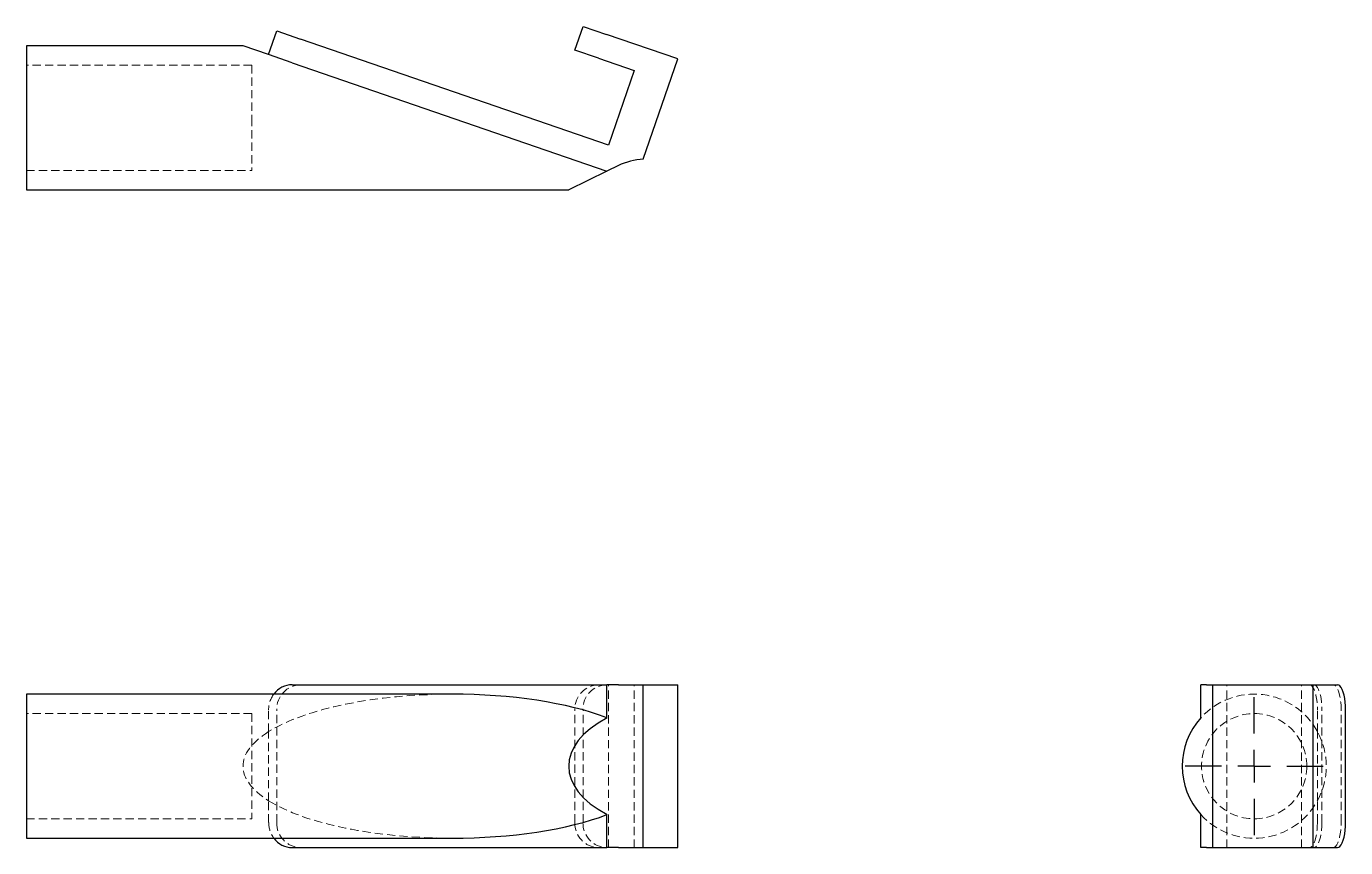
# Model space of a CAD drawing. Header units: millimetres. Extents: x 33 to 236, y 45 to 171.
import ezdxf

# ---------------------------------------------------------------- set-up
doc = ezdxf.new("R2010")
doc.units = ezdxf.units.MM
doc.linetypes.add('HIDDEN', pattern=[1.905, 1.27, -0.635])
doc.layers.add('10', color=7, linetype='Continuous')

# ---------------------------------------------------------------- blocks, each defined once
blk = doc.blocks.new('SW_CENTERMARKSYMBOL_0')
at = {"layer": '10', "color": 0}
for p, q in [((0, 5), (0, 10.58)), ((0, 0), (0, 2.5)), ((-5, 0), (-10.58, 0)), ((0, 0), (-2.5, 0)), ((0, 0), (0, -2.5)), ((0, 0), (2.5, 0)), ((5, 0), (10.58, 0)), ((0, -5), (0, -10.58))]:
    blk.add_line(p, q, dxfattribs=at)

msp = doc.modelspace()

# ---------------------------------------------------------------- linework, layer by layer
at = {"color": 7, "linetype": 'Continuous', "lineweight": 25}
for p, q in [((117.2, 166.91), (118.46, 170.54)), ((118.46, 170.54), (122.09, 169.29)), ((70.19, 166.22), (71.45, 169.85)), ((71.45, 169.85), (75.08, 168.6)), ((122.35, 152.32), (75.08, 168.6)), ((133, 165.54), (122.09, 169.29)), ((66.27, 167.57), (33, 167.57)), ((33, 167.57), (33, 156.51)), ((70.19, 166.22), (66.27, 167.57)), ((73.83, 164.96), (70.19, 166.22)), ((120.84, 165.66), (117.2, 166.91)), ((73.83, 164.96), (122.14, 148.33)), ((120.84, 165.66), (126.29, 163.78)), ((127.71, 150.18), (133, 165.54)), ((126.29, 163.78), (122.35, 152.32)), ((33, 156.51), (33, 145.46)), ((122.14, 148.33), (116.26, 145.46)), ((123.89, 149.18), (122.14, 148.33)), ((33, 145.46), (116.26, 145.46)), ((73.83, 69.5), (122.14, 69.5)), ((122.14, 64.43), (122.14, 69.5)), ((123.89, 69.5), (122.14, 69.5)), ((123.89, 69.5), (127.71, 69.5)), ((127.71, 44.5), (127.71, 69.5)), ((127.71, 69.5), (133, 69.5)), ((133, 44.5), (133, 69.5)), ((213.33, 64.43), (213.33, 69.5)), ((214.18, 69.5), (213.33, 69.5)), ((214.18, 69.5), (215.18, 69.5)), ((215.18, 44.5), (215.18, 69.5)), ((215.18, 69.5), (230.54, 69.5)), ((230.54, 44.5), (230.54, 69.5)), ((230.54, 69.5), (234.29, 69.5)), ((98.37, 68.06), (33, 68.06)), ((33, 68.06), (33, 45.94)), ((235.54, 48.35), (235.54, 65.65)), ((122.14, 44.5), (122.14, 49.57)), ((213.33, 44.5), (213.33, 49.57)), ((33, 45.94), (98.37, 45.94)), ((73.83, 44.5), (122.14, 44.5)), ((123.89, 44.5), (122.14, 44.5)), ((123.89, 44.5), (127.71, 44.5)), ((127.71, 44.5), (133, 44.5)), ((214.18, 44.5), (213.33, 44.5)), ((214.18, 44.5), (215.18, 44.5)), ((215.18, 44.5), (230.54, 44.5)), ((230.54, 44.5), (234.29, 44.5))]:
    msp.add_line(p, q, dxfattribs=at)
at = {"color": 7, "linetype": 'HIDDEN', "lineweight": 18}
for p, q in [((67.61, 164.59), (33, 164.59)), ((67.61, 164.59), (67.61, 156.51)), ((67.61, 156.51), (67.61, 148.44)), ((33, 148.44), (67.61, 148.44)), ((122.35, 44.5), (122.35, 69.5)), ((126.29, 44.5), (126.29, 69.5)), ((217.32, 44.5), (217.32, 69.5)), ((228.78, 44.5), (228.78, 69.5)), ((67.61, 65.08), (33, 65.08)), ((67.61, 65.08), (67.61, 48.92)), ((70.19, 62.3), (70.19, 65.65)), ((71.45, 48.35), (71.45, 65.65)), ((117.2, 48.35), (117.2, 65.65)), ((118.46, 48.35), (118.46, 65.65)), ((231.22, 62.3), (231.22, 65.65)), ((231.91, 48.35), (231.91, 65.65)), ((234.85, 48.35), (234.85, 65.65)), ((70.19, 51.7), (70.19, 62.3)), ((231.22, 51.7), (231.22, 62.3)), ((70.19, 48.35), (70.19, 51.7)), ((231.22, 48.35), (231.22, 51.7)), ((33, 48.92), (67.61, 48.92))]:
    msp.add_line(p, q, dxfattribs=at)
at = {"color": 7, "linetype": 'HIDDEN', "lineweight": 18, "flags": 128}
for points in [[(229.96, 69.5), (230.16, 69.45), (230.35, 69.31), (230.53, 69.08), (230.7, 68.76), (230.85, 68.37), (230.98, 67.91), (231.08, 67.4), (231.15, 66.84), (231.2, 66.25), (231.22, 65.65)], [(230.66, 69.5), (230.85, 69.45), (231.04, 69.31), (231.22, 69.08), (231.39, 68.76), (231.54, 68.37), (231.67, 67.91), (231.77, 67.4), (231.85, 66.84), (231.89, 66.25), (231.91, 65.65)], [(234.85, 65.65), (234.84, 66.25), (234.79, 66.84), (234.71, 67.4), (234.61, 67.91), (234.48, 68.37), (234.34, 68.76), (234.17, 69.08), (233.99, 69.31), (233.8, 69.45), (233.6, 69.5)], [(231.22, 48.35), (231.2, 47.75), (231.15, 47.16), (231.08, 46.6), (230.98, 46.09), (230.85, 45.63), (230.7, 45.24), (230.53, 44.92), (230.35, 44.69), (230.16, 44.55), (229.96, 44.5)], [(231.91, 48.35), (231.89, 47.75), (231.85, 47.16), (231.77, 46.6), (231.67, 46.09), (231.54, 45.63), (231.39, 45.24), (231.22, 44.92), (231.04, 44.69), (230.85, 44.55), (230.66, 44.5)], [(233.6, 44.5), (233.8, 44.55), (233.99, 44.69), (234.17, 44.92), (234.34, 45.24), (234.48, 45.63), (234.61, 46.09), (234.71, 46.6), (234.79, 47.16), (234.84, 47.75), (234.85, 48.35)]]:
    msp.add_lwpolyline(points, dxfattribs=at)
at = {"color": 7, "linetype": 'Continuous', "lineweight": 25, "flags": 128}
for points in [[(235.54, 65.65), (235.53, 66.25), (235.48, 66.84), (235.41, 67.4), (235.3, 67.91), (235.18, 68.37), (235.03, 68.76), (234.86, 69.08), (234.68, 69.31), (234.49, 69.45), (234.29, 69.5)], [(234.29, 44.5), (234.49, 44.55), (234.68, 44.69), (234.86, 44.92), (235.03, 45.24), (235.18, 45.63), (235.3, 46.09), (235.41, 46.6), (235.48, 47.16), (235.53, 47.75), (235.54, 48.35)]]:
    msp.add_lwpolyline(points, dxfattribs=at)
at = {"color": 7, "linetype": 'HIDDEN', "lineweight": 18}
msp.add_circle((221.51, 57), 8.08, dxfattribs=at)
at = {"color": 7, "linetype": 'Continuous', "lineweight": 25}
for centre, radius, start, end in [((128.31, 140.1), 10.09, 93.3927, 116), ((73.86, 65.93), 3.57, 90.471, 143.396), ((221.51, 57), 11.06, 137.76, 222.24), ((73.86, 48.07), 3.57, 216.604, 269.529)]:
    msp.add_arc(centre, radius, start, end, dxfattribs=at)
at = {"color": 7, "linetype": 'HIDDEN', "lineweight": 18}
for centre, radius, start, end in [((75.19, 65.75), 3.75, 91.649, 181.5591), ((120.95, 65.75), 3.75, 91.649, 181.5591), ((122.2, 65.75), 3.75, 91.649, 181.5591), ((74.17, 65.67), 3.98, 143.0903, 180.1901), ((221.51, 57), 11.06, 28.6436, 137.76), ((221.51, 57), 11.06, 331.3564, 28.6436), ((221.51, 57), 11.06, 222.24, 331.3564), ((74.17, 48.33), 3.97, 179.7756, 216.944), ((75.19, 48.25), 3.75, 178.4409, 268.351), ((120.95, 48.25), 3.75, 178.4409, 268.351), ((122.2, 48.25), 3.75, 178.4409, 268.351)]:
    msp.add_arc(centre, radius, start, end, dxfattribs=at)
for start_param, end_param in [(1.570796, 2.641668), (2.641668, 3.641518), (3.641518, 4.712389)]:
    msp.add_ellipse((98.37, 57), major_axis=(32.11, 0), ratio=0.344328, start_param=start_param, end_param=end_param, dxfattribs=at)
at = {"color": 7, "linetype": 'Continuous', "lineweight": 25}
for centre, major_axis, ratio, start_param, end_param in [((98.37, 57), (32.11, 0), 0.344328, 0.737228, 1.570796), ((138.93, 57), (22.67, 0), 0.487733, 2.404365, 3.87882), ((98.37, 57), (32.11, 0), 0.344328, 4.712389, 5.545958)]:
    msp.add_ellipse(centre, major_axis=major_axis, ratio=ratio, start_param=start_param, end_param=end_param, dxfattribs=at)

# ---------------------------------------------------------------- block references
at = {"layer": '10'}
msp.add_blockref('SW_CENTERMARKSYMBOL_0', (221.51, 57), dxfattribs=at)

doc.saveas('drawing.dxf')
